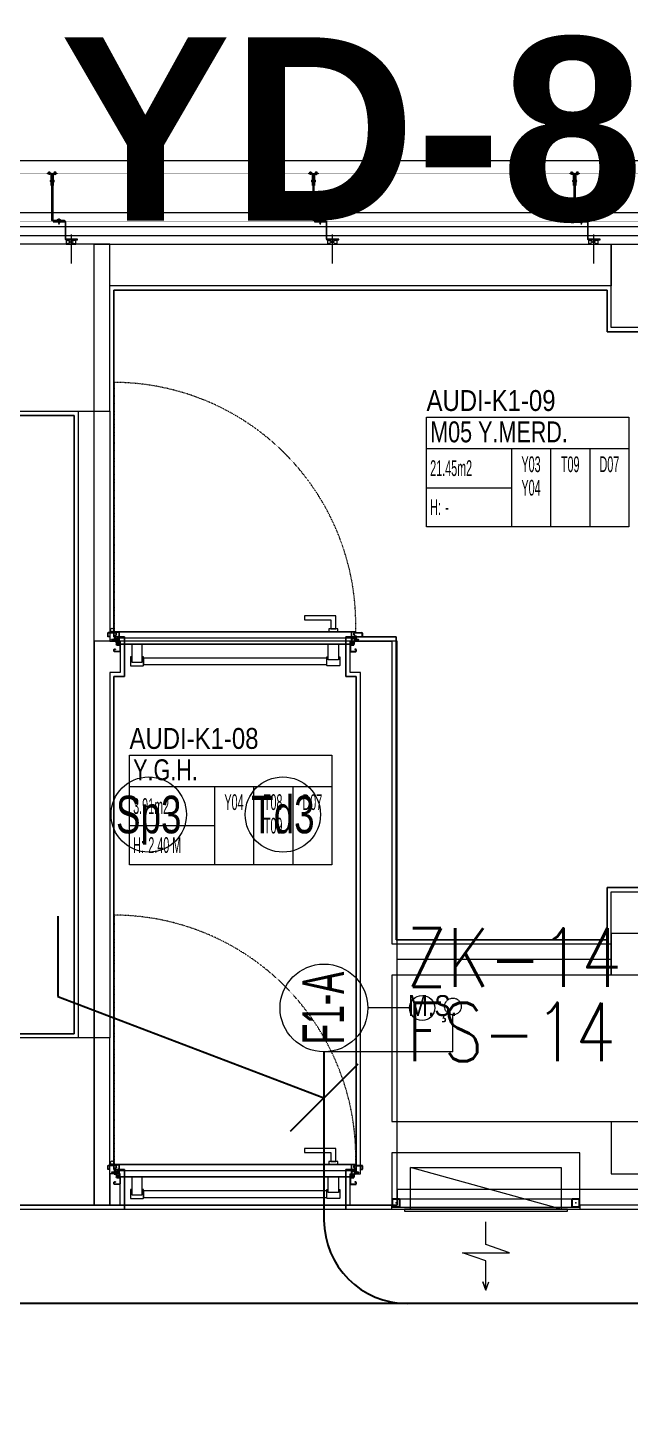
# Model space of a CAD drawing. Extents: x -2749 to 23780, y -1311 to 8245.
# Drawn here: x 9968 to 10257, y 2270 to 2929 of the extents above; entities that cross this region are included whole.
import ezdxf
from ezdxf.enums import TextEntityAlignment as Align

# ---------------------------------------------------------------- set-up
doc = ezdxf.new("R2010")
doc.units = 0
doc.header["$MEASUREMENT"] = 0
doc.linetypes.add('DOT2', pattern=[0.125, 0, -0.125])
doc.linetypes.add('HIDDEN', pattern=[0.375, 0.25, -0.125])
doc.layers.get('0').update_dxf_attribs({"color": 9, "lineweight": 9})
for name, color, linetype, lineweight in [('00', 9, 'Continuous', 9), ('01', 9, 'Continuous', 9), ('06C', 9, 'Continuous', 9), ('06D', 9, 'Continuous', 9), ('10', 9, 'Continuous', 9), ('11', 9, 'Continuous', 9), ('14', 9, 'Continuous', 9), ('20', 9, 'DOT2', 9), ('21', 9, 'Continuous', 9), ('32-ekipman', 9, 'Continuous', 9), ('33', 9, 'BATTING', 9), ('35', 9, 'Continuous', 9), ('40B', 9, 'Continuous', 9), ('E-MODÜL HATTI', 6, 'Continuous', 30), ('E-YAZI', 7, 'Continuous', 30), ('EQ LIST', 7, 'Continuous', 13), ('Y-DRENAJ', 251, 'HIDDEN', 13), ('Y-KOLON-NO', 251, 'Continuous', 13), ('Y-SPRINKLER-BORU', 251, 'Continuous', 13), ('Y-VANA', 3, 'Continuous', 13)]:
    doc.layers.add(name, color=color, linetype=linetype, lineweight=lineweight)
doc.styles.add('Arial', font='arial.ttf', dxfattribs={"height": 2.5})
doc.styles.add('ARIAL1', font='arial.ttf', dxfattribs={"width": 0.7})
doc.styles.add('E-YAZI', font='txttw.shx')
doc.styles.add('MuuM_TEXT-STANDART', font='ARIALN.TTF')
doc.linetypes.add('BATTING', pattern='A,0.0001,-0.1,[134,ltypeshp.shx,S=0.1,R=0,X=-0.1,Y=0],-0.2,[134,ltypeshp.shx,S=0.1,R=180,X=0.1,Y=0],-0.1', length=0.4001)

# ---------------------------------------------------------------- blocks, each defined once
blk = doc.blocks.new('p-kolon_80x80')
blk.add_lwpolyline([(-40, -40), (40, -40), (40, 40), (-40, 40)], close=True)
blk = doc.blocks.new('*U11')
at = {"ltscale": 15}
for p, q in [((-24.9, 0.9), (-25.7, 0)), ((-24.9, -0.9), (-25.7, 0)), ((-22.9, 1.5), (-24.9, 0.9)), ((-22.9, 1.5), (-22.9, -1.5)), ((-21.2, -2.7), (-18.1, 2.8)), ((-21, -2.7), (-17.9, 2.7)), ((-19.7, -2.7), (-16.6, 2.8)), ((-19.5, -2.7), (-16.4, 2.7)), ((-18.5, 1.5), (-18.3, 2)), ((-18.2, -2.7), (-15.1, 2.8)), ((-18, -2.7), (-14.9, 2.7)), ((-17, 1.5), (-16.8, 2)), ((-16.7, -2.7), (-13.6, 2.8)), ((-16.5, -2.7), (-13.4, 2.7)), ((-15.5, 1.5), (-15.3, 2)), ((-15.2, -2.7), (-12.1, 2.8)), ((-15, -2.7), (-11.9, 2.7)), ((-14, 1.5), (-13.8, 2)), ((-13.7, -2.7), (-10.6, 2.8)), ((-13.5, -2.7), (-10.4, 2.7)), ((-12.5, 1.5), (-12.3, 2)), ((-12.2, -2.7), (-9.1, 2.8)), ((-12, -2.7), (-8.9, 2.7)), ((-11, 1.5), (-10.8, 2)), ((-10.7, -2.7), (-7.6, 2.8)), ((-10.5, -2.7), (-7.4, 2.7)), ((-9.5, 1.5), (-9.3, 2)), ((-9.2, -2.7), (-6.1, 2.8)), ((-9, -2.7), (-5.9, 2.7)), ((-8, 1.5), (-7.8, 2)), ((-7.7, -2.7), (-4.6, 2.8)), ((-7.5, -2.7), (-4.4, 2.7)), ((-6.5, 1.5), (-6.3, 2)), ((-6.2, -2.7), (-3.1, 2.8)), ((-6, -2.7), (-2.9, 2.7)), ((-5, 1.5), (-4.8, 2)), ((-4.7, -2.7), (-1.6, 2.8)), ((-4.5, -2.7), (-1.4, 2.7)), ((-3.5, 1.5), (-3.3, 2)), ((-2, 1.5), (-1.8, 2)), ((-0.5, 4.2), (-1.5, 1.5)), ((0, 0.5), (-0.6, 0.5)), ((-24.9, -0.9), (-22.9, -1.5)), ((-8.6, -1.5), (-22.9, -1.5)), ((-21.2, -2.7), (-20.9, -1.5)), ((-20.3, -1.5), (-19.1, -1.5)), ((-19.7, -2.7), (-19.4, -1.5)), ((-18.8, -1.5), (-17.6, -1.5)), ((-18.2, -2.7), (-17.9, -1.5)), ((-17.3, -1.5), (-16.1, -1.5)), ((-16.7, -2.7), (-16.4, -1.5)), ((-15.8, -1.5), (-14.6, -1.5)), ((-15.2, -2.7), (-14.9, -1.5)), ((-14.3, -1.5), (-13.1, -1.5)), ((-13.7, -2.7), (-13.4, -1.5)), ((-12.8, -1.5), (-11.6, -1.5)), ((-12.2, -2.7), (-11.9, -1.5)), ((-11.3, -1.5), (-10.1, -1.5)), ((-10.7, -2.7), (-10.4, -1.5)), ((-9.8, -1.5), (-8.6, -1.5)), ((-9.2, -2.7), (-8.9, -1.5)), ((-8.3, -1.5), (-7.1, -1.5)), ((-7.7, -2.7), (-7.4, -1.5)), ((-6.8, -1.5), (-5.6, -1.5)), ((-6.2, -2.7), (-5.9, -1.5)), ((-5.3, -1.5), (-4.1, -1.5)), ((-4.7, -2.7), (-4.4, -1.5)), ((-3.8, -1.5), (-2.1, -1.5)), ((-0.5, -4.2), (-1.5, -1.5)), ((0, -0.5), (-0.6, -0.5))]:
    blk.add_line(p, q, dxfattribs=at)
for p, q in [((-6.9, 1.5), (-22.9, 1.5)), ((-17.4, 1.5), (-18.6, 1.5)), ((-15.9, 1.5), (-17.1, 1.5)), ((-14.4, 1.5), (-15.6, 1.5)), ((-12.9, 1.5), (-14.1, 1.5)), ((-11.4, 1.5), (-12.6, 1.5)), ((-9.9, 1.5), (-11.1, 1.5)), ((-8.4, 1.5), (-9.6, 1.5)), ((-6.9, 1.5), (-8.1, 1.5)), ((-5.4, 1.5), (-6.6, 1.5)), ((-3.9, 1.5), (-5.1, 1.5)), ((-2.4, 1.5), (-3.6, 1.5)), ((-1.5, 1.5), (-2.1, 1.5)), ((0, 0.5), (0, 4.1)), ((-1.5, -1.5), (-2.1, -1.5)), ((0, -0.5), (0, -4.1))]:
    blk.add_line(p, q)
for centre, radius, start, end in [((-26, 3.9), 3.92, 274.361, 322.10246), ((-26, -3.9), 3.92, 37.89754, 85.639), ((-18, 2.8), 0.0971, 330.32042, 150.32042), ((-16.5, 2.8), 0.0971, 330.32042, 150.32042), ((-15, 2.8), 0.0971, 330.32042, 150.32042), ((-13.5, 2.8), 0.0971, 330.32042, 150.32042), ((-12, 2.8), 0.0971, 330.32042, 150.32042), ((-10.5, 2.8), 0.0971, 330.32042, 150.32042), ((-9, 2.8), 0.0971, 330.32042, 150.32042), ((-7.5, 2.8), 0.0971, 330.32042, 150.32042), ((-6, 2.8), 0.0971, 330.32042, 150.32042), ((-4.5, 2.8), 0.0971, 330.32042, 150.32042), ((-3, 2.8), 0.0971, 330.32042, 150.32042), ((-1.5, 2.8), 0.0971, 330.32042, 150.32042), ((-0.6, 0), 0.486, 90, 270), ((-0.3, 4.1), 0.25, 0, 150.08641), ((-21.1, -2.7), 0.0971, 150.32042, 330.32042), ((-19.6, -2.7), 0.0971, 150.32042, 330.32042), ((-18.1, -2.7), 0.0971, 150.32042, 330.32042), ((-16.6, -2.7), 0.0971, 150.32042, 330.32042), ((-15.1, -2.7), 0.0971, 150.32042, 330.32042), ((-13.6, -2.7), 0.0971, 150.32042, 330.32042), ((-12.1, -2.7), 0.0971, 150.32042, 330.32042), ((-10.6, -2.7), 0.0971, 150.32042, 330.32042), ((-9.1, -2.7), 0.0971, 150.32042, 330.32042), ((-7.6, -2.7), 0.0971, 150.32042, 330.32042), ((-6.1, -2.7), 0.0971, 150.32042, 330.32042), ((-4.6, -2.7), 0.0971, 150.32042, 330.32042), ((-0.3, -4.1), 0.25, 209.91359, 0)]:
    blk.add_arc(centre, radius, start, end, dxfattribs=at)
blk = doc.blocks.new('conta')
at = {"ltscale": 10}
for p, q in [((-2649.88, 5344.46), (-2649.78, 5344.3)), ((-2649.87, 5345.53), (-2649.81, 5345.61)), ((-2649.72, 5345.4), (-2649.28, 5345.4)), ((-2649.25, 5345.41), (-2649.09, 5345.51)), ((-2648.83, 5344.87), (-2648.56, 5345.24)), ((-2648.77, 5345.12), (-2648.63, 5345.3)), ((-2648.56, 5345.31), (-2648.56, 5345.31)), ((-2649.78, 5344.3), (-2649.74, 5344.3)), ((-2648.97, 5344.05), (-2648.78, 5343.8)), ((-2648.87, 5344.09), (-2648.7, 5343.86)), ((-2648.71, 5343.79), (-2648.71, 5343.79))]:
    blk.add_line(p, q, dxfattribs=at)
for centre, radius, start, end in [((-2653.03, 5345), 3.19, 350.46739, 8.93723), ((-2649.87, 5344.47), 0.02, 170.46739, 213.74513), ((-2649.83, 5345.5), 0.05, 140.63452, 188.93723), ((-2649.74, 5345.58), 0.0696, 22.24275, 159.25804), ((-2650.94, 5345.01), 1.24, 340.33821, 16.77718), ((-2649.74, 5344.58), 0.03, 160.33821, 273.26661), ((-2649.72, 5345.37), 0.03, 90, 196.77718), ((-2649.56, 5341.55), 3.01, 80.43616, 93.26661), ((-2649.28, 5345.45), 0.05, 270, 303.00619), ((-2649.08, 5345.49), 0.03, 4.79721, 123.00619), ((-2649.06, 5344.54), 0.03, 260.43616, 338.70659), ((-2650.22, 5344.99), 1.27, 338.70659, 23.04177), ((-2649.01, 5345.57), 0.05, 18.79511, 42.1429), ((-2651.17, 5344.83), 2.33, 7.58966, 18.79511), ((-2658.2, 5345.19), 9.36, 353.68569, 357.8537), ((-2648.81, 5345.15), 0.05, 187.58966, 322.73473), ((-2648.79, 5344.84), 0.05, 142.73473, 180.2669), ((-2648.59, 5345.27), 0.05, 52.73473, 142.73473), ((-2648.59, 5345.27), 0.05, 322.73473, 52.73473), ((-2649.22, 5344.14), 0.231, 353.95711, 81.90038), ((-2648.89, 5344.11), 0.1, 173.95711, 217.26527), ((-2648.79, 5344.15), 0.1, 173.68569, 217.26527), ((-2648.74, 5343.83), 0.05, 217.26527, 307.26527), ((-2648.74, 5343.83), 0.05, 307.26527, 37.26527)]:
    blk.add_arc(centre, radius, start, end, dxfattribs=at)
for points, knots in [([(-2649.74, 5344.31), (-2649.74, 5344.34), (-2649.7, 5344.52), (-2649.59, 5344.33), (-2649.34, 5344.36), (-2649.23, 5344.37), (-2649.18, 5344.37)], [0, 0, 0, 0, 0.1008757, 0.3841126, 0.5436166, 0.6906785, 0.6906785, 0.6906785, 0.6906785]), ([(-2648.98, 5345.6), (-2649, 5345.63), (-2649.09, 5345.71), (-2649.23, 5345.44), (-2649.32, 5345.74), (-2649.39, 5345.46), (-2649.51, 5345.75), (-2649.59, 5345.5), (-2649.65, 5345.57), (-2649.68, 5345.61)], [0.0086373, 0.0086373, 0.0086373, 0.0086373, 0.1097304, 0.3133405, 0.4430081, 0.5658764, 0.7165186, 0.8527974, 0.9648495, 0.9648495, 0.9648495, 0.9648495])]:
    blk.add_open_spline(points, degree=3, knots=knots, dxfattribs=at)
blk = doc.blocks.new('p-yn_sackasa')
at = {"layer": '10', "linetype": 'Continuous'}
for p, q in [((0, 6.16), (0, 6.9)), ((0.01, 6.9), (0.01, 6.15)), ((0.14, 6.9), (0.14, 6.16)), ((0.15, 6.9), (0.15, 6.16)), ((2.69, 7.16), (0.26, 7.16)), ((2.69, 7.15), (0.26, 7.15)), ((2.69, 7.02), (0.26, 7.02)), ((0.26, 7.01), (2.69, 7.01)), ((2.8, 3.29), (2.8, 6.9)), ((2.81, 3.29), (2.81, 6.9)), ((2.94, 3.29), (2.94, 6.9)), ((2.95, 3.29), (2.95, 6.9)), ((-2.19, 0), (-2.19, -0.15)), ((0.26, 6.05), (0.76, 6.05)), ((0.75, 6.04), (0.26, 6.04)), ((0.26, 5.91), (0.75, 5.91)), ((0.76, 5.9), (0.26, 5.9)), ((0.67, -0.71), (0.67, 2.27)), ((0.69, -0.71), (0.69, 2.27)), ((0.75, 5.91), (0.75, 6.04)), ((0.76, 5.9), (0.76, 6.05)), ((0.81, -0.71), (0.81, 2.27)), ((0.83, -0.71), (0.83, 2.27)), ((0.92, 2.33), (0.95, 2.32)), ((0.93, 2.34), (0.95, 2.33)), ((1.01, 2.46), (0.99, 2.47)), ((0.99, 2.46), (1.01, 2.45)), ((1.11, 2.52), (1.11, 3.73)), ((1.12, 2.52), (1.12, 3.73)), ((1.25, 3.73), (1.25, 2.52)), ((1.26, 2.52), (1.26, 3.73)), ((1.37, 3.98), (2.49, 3.98)), ((2.49, 3.97), (1.37, 3.97)), ((1.37, 3.84), (2.49, 3.84)), ((2.49, 3.83), (1.37, 3.83)), ((2.6, 3.69), (2.5, 3.36)), ((2.51, 3.35), (2.61, 3.69)), ((2.73, 3.65), (2.63, 3.32)), ((2.74, 3.64), (2.64, 3.31)), ((-2.95, -0.25), (-2.95, -1.75)), ((-2.94, -1.75), (-2.94, -0.25)), ((-2.81, -0.25), (-2.81, -1.75)), ((-2.8, -0.25), (-2.8, -1.75)), ((-2.19, 0), (-2.7, 0)), ((-2.2, -0.01), (-2.7, -0.01)), ((-2.2, -0.14), (-2.7, -0.14)), ((-2.19, -0.15), (-2.7, -0.15)), ((1.01, -1.85), (-2.7, -1.85)), ((1.01, -1.86), (-2.7, -1.86)), ((-2.7, -1.99), (1.01, -1.99)), ((1.01, -2), (-2.7, -2)), ((-2.2, -0.14), (-2.2, -0.01)), ((0.92, -0.77), (0.95, -0.76)), ((0.93, -0.78), (0.95, -0.77)), ((0.99, -0.89), (1.01, -0.88)), ((1.01, -0.89), (0.99, -0.91)), ((1.11, -0.96), (1.11, -1.75)), ((1.12, -0.96), (1.12, -1.75)), ((1.25, -0.96), (1.25, -1.75)), ((1.26, -0.96), (1.26, -1.75))]:
    blk.add_line(p, q, dxfattribs=at)
for points in [[(0.15, 2.14), (0.67, 2.14), (0.67, -0.54), (0.15, -0.54)], [(0.15, 2.14), (0.41, 2.14), (0.41, -0.54), (0.15, -0.54)]]:
    blk.add_lwpolyline(points, close=True, dxfattribs=at)
for centre, radius, start, end in [((0.26, 6.9), 0.261, 90, 180), ((0.26, 6.9), 0.249, 90, 180), ((0.26, 6.9), 0.122, 90, 180), ((0.26, 6.9), 0.11, 90, 180), ((2.69, 6.9), 0.261, 0, 90), ((2.69, 6.9), 0.249, 0, 90), ((2.69, 6.9), 0.122, 0, 90), ((2.69, 6.9), 0.11, 0, 90), ((0.26, 6.16), 0.261, 180, 270), ((0.26, 6.16), 0.249, 181.34499, 271.35021), ((0.26, 6.16), 0.122, 180, 270), ((0.26, 6.16), 0.11, 180, 270), ((0.89, 2.27), 0.219, 63.21528, 180), ((0.89, 2.27), 0.206, 63.21689, 180), ((0.89, 2.27), 0.0801, 63.21502, 180), ((0.89, 2.27), 0.0674, 63.21445, 180), ((1.04, 2.52), 0.206, 243.2197, 0), ((1.04, 2.52), 0.219, 243.21479, 0), ((1.04, 2.52), 0.0801, 243.22028, 0), ((1.04, 2.52), 0.0674, 243.21287, 0), ((1.37, 3.73), 0.253, 90, 180), ((1.37, 3.73), 0.24, 90, 180), ((1.37, 3.73), 0.114, 90, 180), ((1.37, 3.73), 0.101, 90, 180), ((2.49, 3.72), 0.261, 342.86025, 90), ((2.49, 3.72), 0.249, 342.86129, 90), ((2.49, 3.72), 0.122, 342.86074, 90), ((2.49, 3.72), 0.11, 342.86215, 90), ((2.72, 3.29), 0.232, 162.8601, 0), ((2.72, 3.29), 0.219, 162.86127, 0), ((2.72, 3.29), 0.0927, 162.86053, 0), ((2.72, 3.29), 0.0801, 162.86241, 0), ((-2.7, -0.25), 0.253, 90, 180), ((-2.7, -1.75), 0.253, 180, 270), ((-2.7, -0.25), 0.24, 90, 180), ((-2.7, -1.75), 0.24, 180, 270), ((-2.7, -0.25), 0.114, 90, 180), ((-2.7, -1.75), 0.114, 180, 270), ((-2.7, -0.25), 0.101, 90, 180), ((-2.7, -1.75), 0.101, 180, 270), ((0.89, -0.71), 0.219, 180, 296.78496), ((0.89, -0.71), 0.206, 180, 296.78515), ((0.89, -0.71), 0.0801, 180, 296.78498), ((0.89, -0.71), 0.0674, 180, 180.52454), ((0.89, -0.71), 0.0674, 180, 296.78713), ((1.04, -0.96), 0.219, 0, 116.78545), ((1.04, -0.96), 0.206, 0, 116.78362), ((1.04, -0.96), 0.0801, 0, 116.78105), ((1.04, -0.96), 0.0674, 0, 116.78713), ((1.01, -1.75), 0.114, 270, 0), ((1.01, -1.75), 0.24, 270, 0), ((1.01, -1.75), 0.101, 270, 0), ((1.01, -1.75), 0.253, 270, 0)]:
    blk.add_arc(centre, radius, start, end, dxfattribs=at)
at = {"layer": '10', "xscale": 0.0842696629213483, "yscale": 0.0842696629213483, "zscale": 0.0842696629213483}
blk.add_blockref('*U11', (0.95, 1.35), dxfattribs=at)
at = {"layer": '14', "xscale": -0.7887640449438696, "yscale": 0.7887640449438696, "zscale": 0.7887640449438204, "rotation": 90}
blk.add_blockref('conta', (4217.78, -2086.42), dxfattribs=at)
blk = doc.blocks.new('*U325')
at = {"layer": '06D'}
for points in [[(12.5, 9.56), (11.87, 9.56), (11.87, 13.56, -0.414214), (12.25, 13.93), (17.75, 13.93, -0.414214), (18.12, 13.56), (18.12, 9.56), (17.5, 9.56)], [(111.5, 9.56), (112.12, 9.56), (112.12, 13.56, 0.414214), (111.75, 13.93), (106.25, 13.93, 0.414214), (105.87, 13.56), (105.87, 9.56), (106.5, 9.56)]]:
    blk.add_lwpolyline(points, format="xyb", dxfattribs=at)
for points in [[(105.87, 13.31), (18.12, 13.31), (18.12, 10.18), (105.87, 10.18)], [(12.5, 10.94), (17.5, 10.94), (17.5, 3.44), (12.5, 3.44)], [(111.5, 12.06), (106.5, 12.06), (106.5, 3.44), (111.5, 3.44)]]:
    blk.add_lwpolyline(points, close=True, dxfattribs=at)
for points in [[(12.8, -2.56), (12.8, -3.81), (17.2, -3.81), (17.2, -2.56), (12.8, -2.56)], [(13.87, -3.81), (13.87, -10.06), (28.87, -10.06), (28.87, -8.19), (16.12, -8.19), (16.12, -8.19), (16.12, -3.81), (13.87, -3.81)]]:
    blk.add_lwpolyline(points, dxfattribs=at)
at = {"layer": '10', "ltscale": 10}
for p, q in [((5, 0.68), (6, 1.33)), ((5, 0.68), (6, 1.33)), ((6, 0.28), (5, 0.28)), ((6, 0.28), (5, 0.28)), ((6, 0.08), (5, 0.08)), ((6, 0.08), (5, 0.08)), ((6, 1.76), (6, 1.33)), ((6.3, 1.76), (6, 1.76)), ((6, 1.76), (6, 1.33)), ((6.3, 1.76), (6, 1.76)), ((6, 1.33), (6, -0.17)), ((6, 1.33), (6, -0.17)), ((6.3, -2.19), (6.3, 3.34)), ((6.3, 1.33), (6.3, 1.76)), ((6.3, 1.33), (6.3, 1.76)), ((6.3, -0.17), (6.3, 1.33)), ((6.3, -0.17), (6.3, 1.33)), ((117.6, 3.44), (6.4, 3.44)), ((6.45, -2.29), (6.45, 3.24)), ((117.5, 3.29), (6.5, 3.29)), ((117.55, -2.29), (117.55, 3.24)), ((117.7, -2.19), (117.7, 3.34)), ((117.7, 1.76), (117.7, 0.26)), ((118, 1.76), (117.7, 1.76)), ((117.7, 0.26), (117.7, -0.17)), ((118, 0.26), (118, 1.76)), ((118, 1.51), (119, 1.51)), ((118, 1.31), (119, 1.31)), ((119, 0.91), (118, 0.26)), ((118, -0.17), (118, 0.26)), ((4.3, -2.46), (4.3, -2.34)), ((4.4, -2.24), (6.25, -2.24)), ((119.6, -2.56), (4.4, -2.56)), ((4.45, -2.41), (4.45, -2.39)), ((4.45, -2.39), (6.35, -2.39)), ((119.54, -2.41), (4.45, -2.41)), ((6, -0.17), (6.3, -0.17)), ((6, -0.17), (6.3, -0.17)), ((119.54, -2.39), (117.65, -2.39)), ((117.7, -0.17), (118, -0.17)), ((119.6, -2.24), (117.75, -2.24)), ((119.55, -2.41), (119.55, -2.39)), ((119.7, -2.46), (119.7, -2.34)), ((120.84, -2), (120.84, -2.43)), ((120.84, -2), (120.84, -2.43)), ((121.05, -2), (121.05, -2.43)), ((121.05, -2), (121.05, -2.43)), ((121.22, -2.16), (121.05, -2.16)), ((121.22, -2.16), (121.05, -2.16)), ((121.22, -2.16), (121.22, -2.29)), ((121.22, -2.16), (121.22, -2.29)), ((121.6, -2.73), (121.73, -2.62)), ((121.6, -2.73), (121.73, -2.62))]:
    blk.add_line(p, q, dxfattribs=at)
blk.add_circle((120.95, -3.26), 0.843, dxfattribs=at)
blk.add_circle((120.95, -3.26), 0.843, dxfattribs=at)
for centre, radius, start, end in [((6.44, 3.3), 0.141, 104.92708, 165.07292), ((117.5, 3.24), 0.05, 0, 90), ((117.6, 3.34), 0.1, 0, 90), ((4.4, -2.34), 0.1, 90, 180), ((4.4, -2.46), 0.1, 180, 270), ((4.45, -2.39), 0.005, 90, 180), ((4.45, -2.41), 0.005, 180, 270), ((6.25, -2.19), 0.05, 270, 0), ((6.35, -2.29), 0.1, 270, 0), ((117.65, -2.29), 0.1, 180, 270), ((117.75, -2.19), 0.05, 180, 270), ((119.54, -2.39), 0.005, 0, 90), ((119.54, -2.41), 0.005, 270, 360), ((119.6, -2.34), 0.1, 0, 90), ((119.6, -2.46), 0.1, 270, 0), ((120.42, -2.26), 0.302, 285.55242, 60.03149), ((120.42, -2.26), 0.302, 285.55242, 60.03149), ((120.42, -2.26), 0.428, 336.35197, 37.62095), ((120.42, -2.26), 0.428, 336.35197, 37.62095), ((120.95, -3.26), 1.01, 39.4092, 74.28614), ((120.95, -3.26), 1.01, 39.4092, 74.28614)]:
    blk.add_arc(centre, radius, start, end, dxfattribs=at)
at = {"layer": '20'}
blk.add_lwpolyline([(119.7, -2.4), (119.7, -121.8, -0.421209), (4.3, -2.4, 1)], format="xyb", dxfattribs=at)
at = {"layer": '33', "ltscale": 0.25}
blk.add_lwpolyline([(117.55, 0.48), (6.45, 0.48)], dxfattribs=at)
blk.add_blockref('p-yn_sackasa', (4, 0))
at = {"xscale": -1}
blk.add_blockref('p-yn_sackasa', (120, 0), dxfattribs=at)
blk = doc.blocks.new('p- alum kaplama profil')
at = {"lineweight": 13}
blk.add_lwpolyline([(7.12, 12.59), (7.12, 26.49)], dxfattribs=at)
at = {"lineweight": 18}
blk.add_lwpolyline([(4.09, 6.16), (-1.41, 6.16), (-1.41, 6.46), (4.09, 6.46, 0.414214), (4.29, 6.66), (4.29, 14.66, -0.414214), (4.79, 15.16), (10.29, 15.16), (10.29, 14.86), (4.79, 14.86, 0.414214), (4.59, 14.66), (4.59, 6.66, -0.414214)], format="xyb", close=True, dxfattribs=at)
at = {"lineweight": 5}
blk.add_lwpolyline([(9.44, 15.16), (4.79, 15.16), (4.79, 17.16), (9.44, 17.16)], close=True, dxfattribs=at)
for points in [[(4.79, 15.16), (9.44, 17.16)], [(9.44, 15.16), (4.79, 17.16)]]:
    blk.add_lwpolyline(points, dxfattribs=at)
blk.add_lwpolyline([(-2.06, 5.56), (-2.06, -2.34), (-2.06, -15.69), (-1.66, -15.69), (-1.66, -2.34), (-1.66, 5.56), (-1.66, 5.56), (-1.66, 5.57), (-1.66, 5.57), (-1.66, 5.58), (-1.66, 5.58), (-1.65, 5.59), (-1.65, 5.59), (-1.65, 5.59), (-1.65, 5.6), (-1.65, 5.6), (-1.64, 5.61), (-1.64, 5.61), (-1.64, 5.62), (-1.64, 5.62), (-1.63, 5.62), (-1.63, 5.63), (-1.63, 5.63), (-1.62, 5.63), (-1.62, 5.64), (-1.61, 5.64), (-1.61, 5.64), (-1.61, 5.64), (-1.6, 5.65), (-1.6, 5.65), (-1.59, 5.65), (-1.59, 5.65), (-1.58, 5.65), (-1.58, 5.65), (-1.57, 5.66), (-1.57, 5.66), (-1.56, 5.66), (-1.56, 5.66), (3.94, 5.66), (3.94, 6.06), (-1.56, 6.06), (-1.58, 6.06), (-1.61, 6.05), (-1.63, 6.05), (-1.66, 6.05), (-1.68, 6.04), (-1.7, 6.03), (-1.73, 6.03), (-1.75, 6.02), (-1.77, 6.01), (-1.79, 6), (-1.82, 5.99), (-1.84, 5.97), (-1.86, 5.96), (-1.88, 5.94), (-1.89, 5.93), (-1.91, 5.91), (-1.93, 5.89), (-1.95, 5.87), (-1.96, 5.85), (-1.97, 5.83), (-1.99, 5.81), (-2, 5.79), (-2.01, 5.77), (-2.02, 5.75), (-2.03, 5.72), (-2.04, 5.7), (-2.04, 5.68), (-2.05, 5.65), (-2.05, 5.63), (-2.06, 5.61), (-2.06, 5.58)], close=True)
blk.add_lwpolyline([(-1.66, -2.34), (-2.06, -2.34)])
for points in [[(-2.36, -10.84), (-2.36, -16.39), (-2.36, -16.39, -0.414214), (-2.51, -16.54), (-2.51, -16.54), (-4.06, -16.54), (-4.06, -16.84), (-2.51, -16.84), (-2.51, -16.84, 0.414214), (-2.06, -16.39), (-2.06, -10.84)], [(-1.36, -10.84), (-1.66, -10.84), (-1.66, -16.39, 0.414214), (-1.21, -16.84), (-1.21, -16.84), (0.34, -16.84), (0.34, -16.54), (-1.21, -16.54), (-1.21, -16.54, -0.414214), (-1.36, -16.39), (-1.36, -16.39)]]:
    blk.add_lwpolyline(points, format="xyb", close=True)
for points in [[(1.61, 6.87, -10), (0.98, 6.96, -10)], [(1.56, 7.05, -10), (1.02, 7.13, -10)], [(1.05, 6.91, -10), (1.29, 7.56, -10)], [(1.29, 4.93, -10), (1.29, 7.8, -10)], [(1.53, 6.82, -10), (1.29, 7.56, -10)], [(0.67, 5.66, -10), (1.91, 5.66, -10)], [(0.67, 5.66, -10), (0.67, 5.64, -10), (0.67, 5.62, -10), (0.67, 5.6, -10), (0.68, 5.58, -10), (0.68, 5.56, -10), (0.69, 5.54, -10), (0.69, 5.52, -10), (0.7, 5.5, -10), (0.7, 5.48, -10), (0.71, 5.46, -10), (0.72, 5.45, -10), (0.73, 5.43, -10), (0.74, 5.41, -10), (0.75, 5.4, -10), (0.76, 5.38, -10), (0.77, 5.36, -10), (0.79, 5.35, -10), (0.8, 5.33, -10), (0.81, 5.32, -10), (0.83, 5.31, -10), (0.84, 5.29, -10), (0.86, 5.28, -10), (0.87, 5.27, -10), (0.89, 5.26, -10), (0.91, 5.25, -10), (0.92, 5.24, -10), (0.94, 5.23, -10), (0.96, 5.22, -10), (0.98, 5.21, -10), (1, 5.21, -10), (1.02, 5.2, -10), (1.03, 5.2, -10)], [(0.96, 5.66, -10), (0.97, 5.66, -10), (0.97, 5.66, -10), (0.97, 5.66, -10), (0.98, 5.66, -10), (0.98, 5.66, -10), (0.99, 5.66, -10), (0.99, 5.66, -10), (1, 5.66, -10), (1, 5.67, -10), (1, 5.67, -10), (1.01, 5.67, -10), (1.01, 5.67, -10), (1.01, 5.67, -10), (1.02, 5.68, -10), (1.02, 5.68, -10), (1.02, 5.68, -10), (1.03, 5.69, -10), (1.03, 5.69, -10), (1.03, 5.69, -10), (1.04, 5.7, -10), (1.04, 5.7, -10), (1.04, 5.7, -10), (1.04, 5.71, -10), (1.04, 5.71, -10), (1.05, 5.72, -10), (1.05, 5.72, -10), (1.05, 5.72, -10), (1.05, 5.73, -10), (1.05, 5.73, -10), (1.05, 5.74, -10), (1.05, 5.74, -10), (1.05, 5.75, -10)], [(1.33, 5.85, -10), (0.98, 5.88, -10)], [(1.03, 5.2, -10), (1.04, 5.2, -10), (1.05, 5.19, -10), (1.05, 5.19, -10), (1.06, 5.19, -10), (1.06, 5.19, -10), (1.07, 5.19, -10), (1.07, 5.19, -10), (1.08, 5.19, -10), (1.08, 5.19, -10), (1.09, 5.19, -10), (1.09, 5.18, -10), (1.1, 5.18, -10), (1.1, 5.18, -10), (1.11, 5.18, -10), (1.11, 5.18, -10), (1.12, 5.18, -10), (1.12, 5.18, -10), (1.13, 5.18, -10), (1.13, 5.18, -10), (1.14, 5.18, -10), (1.15, 5.18, -10), (1.15, 5.18, -10), (1.16, 5.17, -10), (1.16, 5.17, -10), (1.17, 5.17, -10), (1.17, 5.17, -10), (1.18, 5.17, -10), (1.18, 5.17, -10), (1.19, 5.17, -10), (1.19, 5.17, -10), (1.2, 5.17, -10), (1.2, 5.17, -10)], [(1.05, 5.83, -10), (1.05, 6.01, -10)], [(1.05, 5.75, -10), (1.05, 5.83, -10)], [(1.2, 5.17, -10), (1.2, 5.2, -10)], [(1.38, 5.2, -10), (1.2, 5.2, -10)], [(1.29, 6.16, -10), (1.29, 6.26, -10)], [(1.38, 5.17, -10), (1.38, 5.2, -10)], [(1.38, 5.17, -10), (1.38, 5.17, -10), (1.39, 5.17, -10), (1.39, 5.17, -10), (1.4, 5.17, -10), (1.41, 5.17, -10), (1.41, 5.17, -10), (1.42, 5.17, -10), (1.42, 5.17, -10), (1.43, 5.17, -10), (1.43, 5.18, -10), (1.44, 5.18, -10), (1.44, 5.18, -10), (1.45, 5.18, -10), (1.45, 5.18, -10), (1.46, 5.18, -10), (1.46, 5.18, -10), (1.47, 5.18, -10), (1.47, 5.18, -10), (1.48, 5.18, -10), (1.48, 5.18, -10), (1.49, 5.18, -10), (1.5, 5.19, -10), (1.5, 5.19, -10), (1.51, 5.19, -10), (1.51, 5.19, -10), (1.52, 5.19, -10), (1.52, 5.19, -10), (1.53, 5.19, -10), (1.53, 5.19, -10), (1.54, 5.19, -10), (1.54, 5.2, -10), (1.55, 5.2, -10)], [(1.53, 5.75, -10), (1.53, 5.92, -10)], [(1.53, 5.75, -10), (1.53, 5.74, -10), (1.53, 5.74, -10), (1.53, 5.73, -10), (1.53, 5.73, -10), (1.53, 5.72, -10), (1.54, 5.72, -10), (1.54, 5.72, -10), (1.54, 5.71, -10), (1.54, 5.71, -10), (1.54, 5.7, -10), (1.54, 5.7, -10), (1.55, 5.7, -10), (1.55, 5.69, -10), (1.55, 5.69, -10), (1.55, 5.69, -10), (1.56, 5.68, -10), (1.56, 5.68, -10), (1.56, 5.68, -10), (1.57, 5.67, -10), (1.57, 5.67, -10), (1.58, 5.67, -10), (1.58, 5.67, -10), (1.58, 5.67, -10), (1.59, 5.66, -10), (1.59, 5.66, -10), (1.6, 5.66, -10), (1.6, 5.66, -10), (1.6, 5.66, -10), (1.61, 5.66, -10), (1.61, 5.66, -10), (1.62, 5.66, -10), (1.62, 5.66, -10)], [(1.55, 5.2, -10), (1.57, 5.2, -10), (1.59, 5.21, -10), (1.6, 5.21, -10), (1.62, 5.22, -10), (1.64, 5.23, -10), (1.66, 5.24, -10), (1.68, 5.25, -10), (1.69, 5.26, -10), (1.71, 5.27, -10), (1.73, 5.28, -10), (1.74, 5.29, -10), (1.76, 5.31, -10), (1.77, 5.32, -10), (1.78, 5.33, -10), (1.8, 5.35, -10), (1.81, 5.36, -10), (1.82, 5.38, -10), (1.83, 5.4, -10), (1.84, 5.41, -10), (1.85, 5.43, -10), (1.86, 5.45, -10), (1.87, 5.46, -10), (1.88, 5.48, -10), (1.89, 5.5, -10), (1.89, 5.52, -10), (1.9, 5.54, -10), (1.9, 5.56, -10), (1.9, 5.58, -10), (1.91, 5.6, -10), (1.91, 5.62, -10), (1.91, 5.64, -10), (1.91, 5.66, -10)], [(-2.86, -13.04, 0), (-0.86, -13.04, 0)], [(-2.36, -12.52, 0), (-2.4, -12.53, 0), (-2.43, -12.56, 0), (-2.47, -12.58, 0), (-2.5, -12.6, 0), (-2.53, -12.63, 0), (-2.56, -12.66, 0), (-2.59, -12.69, 0), (-2.61, -12.73, 0), (-2.63, -12.76, 0), (-2.65, -12.8, 0), (-2.67, -12.84, 0), (-2.68, -12.88, 0), (-2.69, -12.92, 0), (-2.7, -12.96, 0), (-2.71, -13, 0), (-2.71, -13.04, 0), (-2.71, -13.08, 0), (-2.7, -13.13, 0), (-2.69, -13.17, 0), (-2.68, -13.21, 0), (-2.67, -13.25, 0), (-2.65, -13.28, 0), (-2.63, -13.32, 0), (-2.61, -13.36, 0), (-2.59, -13.39, 0), (-2.56, -13.42, 0), (-2.53, -13.45, 0), (-2.5, -13.48, 0), (-2.47, -13.51, 0), (-2.43, -13.53, 0), (-2.4, -13.55, 0), (-2.36, -13.57, 0)], [(-2.36, -13.04, 0), (-2.36, -12.52, 0)], [(-2.36, -13.04, 0), (-2.36, -12.73, 0)], [(-2.36, -12.73, 0), (-2.36, -13.04, 0)], [(-1.36, -12.73, 0), (-2.36, -12.73, 0)], [(-2.36, -13.04, 0), (-2.36, -13.36, 0)], [(-2.36, -13.04, 0), (-2.36, -13.57, 0)], [(-2.36, -13.36, 0), (-2.36, -13.04, 0)], [(-1.36, -13.04, 0), (-1.36, -12.37, 0)], [(-1.36, -13.72, 0), (-1.32, -13.68, 0), (-1.29, -13.65, 0), (-1.26, -13.61, 0), (-1.23, -13.58, 0), (-1.2, -13.54, 0), (-1.18, -13.5, 0), (-1.16, -13.45, 0), (-1.14, -13.41, 0), (-1.12, -13.37, 0), (-1.1, -13.32, 0), (-1.09, -13.28, 0), (-1.08, -13.23, 0), (-1.07, -13.18, 0), (-1.06, -13.14, 0), (-1.06, -13.09, 0), (-1.06, -13.04, 0), (-1.06, -12.99, 0), (-1.06, -12.95, 0), (-1.07, -12.9, 0), (-1.08, -12.85, 0), (-1.09, -12.81, 0), (-1.1, -12.76, 0), (-1.12, -12.72, 0), (-1.14, -12.67, 0), (-1.16, -12.63, 0), (-1.18, -12.59, 0), (-1.2, -12.55, 0), (-1.23, -12.51, 0), (-1.26, -12.47, 0), (-1.29, -12.43, 0), (-1.32, -12.4, 0), (-1.36, -12.37, 0)], [(-1.36, -13.04, 0), (-1.36, -13.72, 0)], [(-3.84, -17.04, 0), (-3.81, -17.07, 0), (-3.78, -17.1, 0), (-3.75, -17.12, 0), (-3.72, -17.15, 0), (-3.69, -17.17, 0), (-3.66, -17.19, 0), (-3.62, -17.21, 0), (-3.59, -17.23, 0), (-3.55, -17.24, 0), (-3.52, -17.26, 0), (-3.48, -17.27, 0), (-3.44, -17.28, 0), (-3.4, -17.28, 0), (-3.36, -17.29, 0), (-3.32, -17.29, 0), (-3.29, -17.29, 0), (-3.25, -17.29, 0), (-3.21, -17.29, 0), (-3.17, -17.28, 0), (-3.13, -17.28, 0), (-3.09, -17.27, 0), (-3.06, -17.26, 0), (-3.02, -17.24, 0), (-2.98, -17.23, 0), (-2.95, -17.21, 0), (-2.91, -17.19, 0), (-2.88, -17.17, 0), (-2.85, -17.15, 0), (-2.82, -17.12, 0), (-2.79, -17.1, 0), (-2.76, -17.07, 0), (-2.73, -17.04, 0)], [(-3.29, -17.04, 0), (-3.84, -17.04, 0)], [(-2.85, -16.54, 0), (-2.86, -16.51, 0), (-2.87, -16.47, 0), (-2.89, -16.44, 0), (-2.91, -16.41, 0), (-2.93, -16.38, 0), (-2.96, -16.35, 0), (-2.98, -16.33, 0), (-3.01, -16.31, 0), (-3.04, -16.29, 0), (-3.07, -16.27, 0), (-3.11, -16.25, 0), (-3.14, -16.24, 0), (-3.18, -16.23, 0), (-3.21, -16.22, 0), (-3.25, -16.22, 0), (-3.29, -16.22, 0), (-3.32, -16.22, 0), (-3.36, -16.22, 0), (-3.39, -16.23, 0), (-3.43, -16.24, 0), (-3.46, -16.25, 0), (-3.5, -16.27, 0), (-3.53, -16.29, 0), (-3.56, -16.31, 0), (-3.59, -16.33, 0), (-3.61, -16.35, 0), (-3.64, -16.38, 0), (-3.66, -16.41, 0), (-3.68, -16.44, 0), (-3.7, -16.47, 0), (-3.71, -16.51, 0), (-3.73, -16.54, 0)], [(-3.29, -16.54, 0), (-3.73, -16.54, 0)], [(-3.29, -16.54, 0), (-3.55, -16.54, 0)], [(-3.55, -16.54, 0), (-3.29, -16.54, 0)], [(-3.55, -17.04, 0), (-3.55, -16.54, 0)], [(-3.29, -17.54, 0), (-3.29, -16.04, 0)], [(-3.29, -16.54, 0), (-2.85, -16.54, 0)], [(-3.29, -16.54, 0), (-3.03, -16.54, 0)], [(-3.03, -16.54, 0), (-3.29, -16.54, 0)], [(-3.29, -17.04, 0), (-2.73, -17.04, 0)], [(-3.03, -17.04, 0), (-3.03, -16.54, 0)], [(-1.36, -13.36, 0), (-2.36, -13.36, 0)], [(-0.56, -17.04, 0), (-1.11, -17.04, 0)], [(0, -17.04, 0), (-0.03, -17.07, 0), (-0.06, -17.1, 0), (-0.09, -17.12, 0), (-0.12, -17.15, 0), (-0.15, -17.17, 0), (-0.18, -17.19, 0), (-0.22, -17.21, 0), (-0.25, -17.23, 0), (-0.29, -17.24, 0), (-0.33, -17.26, 0), (-0.36, -17.27, 0), (-0.4, -17.28, 0), (-0.44, -17.28, 0), (-0.48, -17.29, 0), (-0.52, -17.29, 0), (-0.56, -17.29, 0), (-0.59, -17.29, 0), (-0.63, -17.29, 0), (-0.67, -17.28, 0), (-0.71, -17.28, 0), (-0.75, -17.27, 0), (-0.79, -17.26, 0), (-0.82, -17.24, 0), (-0.86, -17.23, 0), (-0.89, -17.21, 0), (-0.93, -17.19, 0), (-0.96, -17.17, 0), (-0.99, -17.15, 0), (-1.02, -17.12, 0), (-1.05, -17.1, 0), (-1.08, -17.07, 0), (-1.11, -17.04, 0)], [(-1, -16.54, 0), (-0.98, -16.51, 0), (-0.97, -16.47, 0), (-0.95, -16.44, 0), (-0.93, -16.41, 0), (-0.91, -16.38, 0), (-0.88, -16.35, 0), (-0.86, -16.33, 0), (-0.83, -16.31, 0), (-0.8, -16.29, 0), (-0.77, -16.27, 0), (-0.73, -16.25, 0), (-0.7, -16.24, 0), (-0.66, -16.23, 0), (-0.63, -16.22, 0), (-0.59, -16.22, 0), (-0.56, -16.22, 0), (-0.52, -16.22, 0), (-0.48, -16.22, 0), (-0.45, -16.23, 0), (-0.41, -16.24, 0), (-0.38, -16.25, 0), (-0.34, -16.27, 0), (-0.31, -16.29, 0), (-0.28, -16.31, 0), (-0.25, -16.33, 0), (-0.23, -16.35, 0), (-0.2, -16.38, 0), (-0.18, -16.41, 0), (-0.16, -16.44, 0), (-0.14, -16.47, 0), (-0.13, -16.51, 0), (-0.12, -16.54, 0)], [(-0.56, -16.54, 0), (-1, -16.54, 0)], [(-0.56, -16.54, 0), (-0.82, -16.54, 0)], [(-0.82, -16.54, 0), (-0.56, -16.54, 0)], [(-0.82, -17.04, 0), (-0.82, -16.54, 0)], [(-0.56, -17.54, 0), (-0.56, -16.04, 0)], [(-0.56, -16.54, 0), (-0.3, -16.54, 0)], [(-0.56, -16.54, 0), (-0.12, -16.54, 0)], [(-0.3, -16.54, 0), (-0.56, -16.54, 0)], [(-0.56, -17.04, 0), (0, -17.04, 0)], [(-0.3, -17.04, 0), (-0.3, -16.54, 0)]]:
    blk.add_polyline3d(points)
blk = doc.blocks.new('0_roomno2-flat-2')
at = {"layer": '21'}
blk.add_lwpolyline([(96.88, -52.5), (0, -52.5), (0, 0), (96.88, 0)], close=True, dxfattribs=at)
for points in [[(0, -15), (96.88, -15)], [(40.62, -15), (40.62, -52.5)], [(59.38, -15), (59.38, -52.5)], [(78.12, -15), (78.12, -52.5)], [(0, -33.75), (40.62, -33.75)]]:
    blk.add_lwpolyline(points, dxfattribs=at)
at = {"layer": '21', "style": 'MuuM_TEXT-STANDART', "width": 0.6}
blk.add_text('H:', height=7.5, dxfattribs=at).set_placement((1.75, -43.04), align=Align.MIDDLE_LEFT)
at = {"layer": '21', "style": 'Arial'}
blk.add_attdef('ODANO', (0, 5.85), '', height=10, dxfattribs=at)
blk.add_attdef('MEKANADI', text='', height=10, dxfattribs=at).set_placement((1.75, -15), align=Align.BOTTOM_LEFT)
at = {"layer": '21', "style": 'MuuM_TEXT-STANDART', "width": 0.6}
for tag, p in [('YER01', (50, -22.5)), ('TAVAN01', (68.75, -22.5)), ('DUVAR01', (87.5, -22.5)), ('YER02', (50, -33.75)), ('TAVAN02', (68.75, -33.75)), ('DUVAR02', (87.5, -33.75)), ('YER03', (50, -45)), ('TAVAN03', (68.75, -45)), ('DUVAR03', (87.5, -45))]:
    blk.add_attdef(tag, text='', height=7.5, dxfattribs=at).set_placement(p, align=Align.MIDDLE_CENTER)
for tag, p in [('M2', (1.75, -24.38)), ('TEMIZTAVANYUKSEKLIGI', (9, -43.04))]:
    blk.add_attdef(tag, text='', height=7.5, dxfattribs=at).set_placement(p, align=Align.MIDDLE_LEFT)
blk = doc.blocks.new('p-krt-yangindolabi_vw')
at = {"linetype": 'Continuous'}
blk.add_lwpolyline([(-37.41, 54.8), (-36, 58.78), (-36, 44.76), (-47.25, 40.82), (-24.75, 40.82), (-36, 36.88), (-36, 25.98)], dxfattribs=at)
for points in [[(-36, 58.78), (-37.41, 54.8)], [(-36, 58.78), (-34.59, 54.8)]]:
    blk.add_lwpolyline(points)
for points in [[(-72, 20), (-75, 20), (-75, 21), (3, 21), (3, 20)], [(-72, 0), (0, 0), (0, 20), (-72, 20)], [(0, 20), (-72, 0), (0, 0)]]:
    blk.add_lwpolyline(points, close=True)
blk = doc.blocks.new('Prf-40x40')
for points in [[(1.5, -2), (-1.5, -2, -0.414214), (-2, -1.5), (-2, 1.5, -0.414214), (-1.5, 2), (1.5, 2, -0.414214), (2, 1.5), (2, -1.5, -0.414214)], [(1.5, -1.7), (-1.5, -1.7, -0.414214), (-1.7, -1.5), (-1.7, 1.5, -0.414214), (-1.5, 1.7), (1.5, 1.7, -0.414214), (1.7, 1.5), (1.7, -1.5, -0.414214)]]:
    blk.add_lwpolyline(points, format="xyb", close=True)
blk.add_point((0, 0))
blk = doc.blocks.new('1.KAT PLANI')
at = {"layer": '00'}
for points in [[(10007.5, 2825), (10247.5, 2825), (10247.5, 2805), (10007.5, 2805)], [(10007.5, 2475), (10007.5, 2445), (9992.5, 2445), (9992.5, 2745), (10007.5, 2745), (10007.5, 2635), (10012.5, 2635), (10012.5, 2620), (10007.5, 2620), (10007.5, 2490), (10007.5, 2490), (10007.5, 2475)], [(10007.5, 2365), (10012.5, 2365), (10012.5, 2380), (10007.5, 2380)]]:
    blk.add_lwpolyline(points, close=True, dxfattribs=at)
for points in [[(10127.5, 2365), (10122.5, 2365), (10122.5, 2380), (10127.5, 2380), (10127.5, 2620), (10122.5, 2620), (10122.5, 2635), (10127.5, 2635), (10142.5, 2635), (10142.5, 2490), (10247.5, 2490), (10247.5, 2475), (10142.5, 2475), (10142.5, 2405), (10247.5, 2405), (10247.5, 2380), (10527.5, 2380)], [(10677.5, 2365), (10232.5, 2365), (10232.5, 2390), (10142.5, 2390), (10142.5, 2365), (10127.5, 2365)]]:
    blk.add_lwpolyline(points, dxfattribs=at)
at = {"layer": '01'}
blk.add_lwpolyline([(10247.5, 2825), (10727.5, 2825), (10727.5, 2365), (10677.5, 2365), (10677.5, 2475), (10287.5, 2475), (10287.5, 2475), (10247.5, 2475), (10247.5, 2515), (10677.5, 2515), (10677.5, 2785), (10247.5, 2785)], close=True, dxfattribs=at)
at = {"layer": '06C'}
blk.add_lwpolyline([(7067.5, 861.68), (7067.5, 861.68), (7067.5, 2865), (10767.5, 2865), (10767.49, 1989.75)], dxfattribs=at)
at = {"layer": '06D'}
for points in [[(10742.5, 1990.05), (10742.5, 2840), (9855, 2840)], [(10735.7, 1998.05), (10735.71, 2833.2), (9855, 2833.25)], [(10142.5, 2368), (10229, 2368)]]:
    blk.add_lwpolyline(points, dxfattribs=at)
blk.add_lwpolyline([(10142.5, 2405), (10527.5, 2405), (10527.5, 2475), (10142.5, 2475)], close=True, dxfattribs=at)
at = {"layer": '10'}
for points, const_width in [([(7073.5, 861.68), (7073.5, 2859), (10761.5, 2859), (10761.5, 1989.75)], 0.2), ([(10738.5, 1990.05), (10738.5, 2836), (9848.37, 2836)], 0.1)]:
    blk.add_lwpolyline(points, dxfattribs=dict(at, const_width=const_width))
at = {"layer": '11'}
for points in [[(10142.5, 2364), (10232.5, 2364)], [(10142.5, 2363), (10232.5, 2363)]]:
    blk.add_lwpolyline(points, dxfattribs=at)
at = {"layer": '14'}
for points in [[(9925.5, 2743), (9990.5, 2743), (9990.5, 2447), (9925.5, 2447)], [(9925.5, 2363), (10014.5, 2363), (10014.5, 2382), (10009.5, 2382), (10009.5, 2618), (10014.5, 2618), (10014.5, 2637), (10009.5, 2637), (10009.5, 2803), (10245.5, 2803), (10245.5, 2783), (10675.5, 2783)], [(10675.5, 2517), (10245.5, 2517), (10245.5, 2492), (10144.5, 2492), (10144.5, 2637), (10120.5, 2637), (10120.5, 2618), (10125.5, 2618), (10125.5, 2382), (10120.5, 2382), (10120.5, 2363), (10142.5, 2363), (10142.5, 2365)], [(10232.5, 2365), (10232.5, 2363), (10707.5, 2363), (10707.5, 2365)]]:
    blk.add_lwpolyline(points, dxfattribs=at)
at = {"layer": '33', "ltscale": 0.4}
blk.add_lwpolyline([(10731.5, 2000.27), (10731.5, 2829), (9855, 2829)], dxfattribs=at)
at = {"layer": '40B'}
blk.add_lwpolyline([(7492.78, 1179.73, -0.007125), (7647.15, 1268.13), (7703.07, 1167.17, -0.099521), (10004.84, 1897.89), (9998.81, 1952.98), (10003.78, 1953.52), (9972.97, 2235), (10477.5, 2235), (10477.5, 2372.5), (10145, 2372.5), (10145, 2365), (8530.5, 2365), (8530.5, 2825), (7900, 2825), (7900, 1845), (7900, 1837.5), (7492.5, 1837.5)], format="xyb", close=True, dxfattribs=at)
for points in [[(9617.5, 2365), (10000, 2365), (10000, 2825), (9617.5, 2825)], [(10000, 2635), (10000, 2825), (10707.5, 2825), (10707.5, 2495), (10247.5, 2495), (10247.5, 2482.5), (10145, 2482.5), (10145, 2635)], [(10145, 2635), (10000, 2635), (10000, 2365), (10145, 2365)]]:
    blk.add_lwpolyline(points, close=True, dxfattribs=at)
ref = blk.add_blockref('0_roomno2-flat-2', (10159.1, 2742.12))
ref.add_attrib('ODANO', 'AUDI-K1-09', dxfattribs={"layer": '21', "height": 10, "style": 'MuuM_TEXT-STANDART'}).set_placement((10159.1, 2742.12), align=Align.BOTTOM_LEFT)
ref.add_attrib('MEKANADI', 'M05 Y.MERD.', dxfattribs={"layer": '21', "height": 10, "style": 'MuuM_TEXT-STANDART', "width": 0.9}).set_placement((10160.85, 2727.12), align=Align.BOTTOM_LEFT)
ref.add_attrib('M2', '21.45m2', dxfattribs={"layer": '21', "height": 7.5, "style": 'MuuM_TEXT-STANDART', "width": 0.6}).set_placement((10160.85, 2717.75), align=Align.MIDDLE_LEFT)
ref.add_attrib('TEMIZTAVANYUKSEKLIGI', '-', dxfattribs={"layer": '21', "height": 7.5, "style": 'MuuM_TEXT-STANDART', "width": 0.6}).set_placement((10168.1, 2699.08), align=Align.MIDDLE_LEFT)
ref.add_attrib('YER01', 'Y03', dxfattribs={"layer": '21', "height": 7.5, "style": 'MuuM_TEXT-STANDART', "width": 0.6}).set_placement((10209.1, 2719.62), align=Align.MIDDLE_CENTER)
ref.add_attrib('TAVAN01', 'T09', dxfattribs={"layer": '21', "height": 7.5, "style": 'MuuM_TEXT-STANDART', "width": 0.6}).set_placement((10227.85, 2719.62), align=Align.MIDDLE_CENTER)
ref.add_attrib('DUVAR01', 'D07', dxfattribs={"layer": '21', "height": 7.5, "style": 'MuuM_TEXT-STANDART', "width": 0.6}).set_placement((10246.6, 2719.62), align=Align.MIDDLE_CENTER)
ref.add_attrib('YER02', 'Y04', dxfattribs={"layer": '21', "height": 7.5, "style": 'MuuM_TEXT-STANDART', "width": 0.6}).set_placement((10209.1, 2708.37), align=Align.MIDDLE_CENTER)
ref = blk.add_blockref('0_roomno2-flat-2', (10016.96, 2580.36))
ref.add_attrib('ODANO', 'AUDI-K1-08', dxfattribs={"layer": '21', "height": 10, "style": 'MuuM_TEXT-STANDART'}).set_placement((10016.96, 2580.36), align=Align.BOTTOM_LEFT)
ref.add_attrib('MEKANADI', 'Y.G.H.', dxfattribs={"layer": '21', "height": 10, "style": 'MuuM_TEXT-STANDART', "width": 0.9}).set_placement((10018.71, 2565.36), align=Align.BOTTOM_LEFT)
ref.add_attrib('M2', '3.91m2', dxfattribs={"layer": '21', "height": 7.5, "style": 'MuuM_TEXT-STANDART', "width": 0.6}).set_placement((10018.71, 2555.98), align=Align.MIDDLE_LEFT)
ref.add_attrib('TEMIZTAVANYUKSEKLIGI', '2.40 M', dxfattribs={"layer": '21', "height": 7.5, "style": 'MuuM_TEXT-STANDART', "width": 0.6}).set_placement((10025.96, 2537.32), align=Align.MIDDLE_LEFT)
ref.add_attrib('YER01', 'Y04', dxfattribs={"layer": '21', "height": 7.5, "style": 'MuuM_TEXT-STANDART', "width": 0.6}).set_placement((10066.96, 2557.86), align=Align.MIDDLE_CENTER)
ref.add_attrib('TAVAN01', 'T08', dxfattribs={"layer": '21', "height": 7.5, "style": 'MuuM_TEXT-STANDART', "width": 0.6}).set_placement((10085.71, 2557.86), align=Align.MIDDLE_CENTER)
ref.add_attrib('DUVAR01', 'D07', dxfattribs={"layer": '21', "height": 7.5, "style": 'MuuM_TEXT-STANDART', "width": 0.6}).set_placement((10104.46, 2557.86), align=Align.MIDDLE_CENTER)
ref.add_attrib('TAVAN02', 'T09', dxfattribs={"layer": '21', "height": 7.5, "style": 'MuuM_TEXT-STANDART', "width": 0.6}).set_placement((10085.71, 2546.61), align=Align.MIDDLE_CENTER)
at = {"layer": '01'}
for p in [(9967.5, 2785), (9967.5, 2405)]:
    blk.add_blockref('p-kolon_80x80', p, dxfattribs=at)
at = {"layer": '10', "xscale": -1, "rotation": 180}
for p in [(9981.86, 2842.16), (10106.86, 2842.16), (10231.86, 2842.16)]:
    blk.add_blockref('p- alum kaplama profil', p, dxfattribs=at)
at = {"layer": '10', "rotation": 180}
for p in [(10129.5, 2637), (10129.5, 2382)]:
    blk.add_blockref('*U325', p, dxfattribs=at)
at = {"layer": '10', "xscale": -1}
for p in [(10144.5, 2366), (10230.5, 2366)]:
    blk.add_blockref('Prf-40x40', p, dxfattribs=at)
at = {"layer": '32-ekipman', "xscale": -1, "rotation": 180}
blk.add_blockref('p-krt-yangindolabi_vw', (10223.5, 2383), dxfattribs=at)
at = {"layer": '21', "style": 'MuuM_TEXT-STANDART'}
blk.add_text('M.Ş.', height=10, dxfattribs=at).set_placement((10150.19, 2455.48))
blk = doc.blocks.new('A$C324859F2')
at = {"color": 3}
blk.add_circle((0, 0), 210, dxfattribs=at)
at = {"color": 3, "width": 0.6}
blk.add_attdef('TEXT1', text='', height=200, dxfattribs=at).set_placement((0, -96.6), align=Align.CENTER)
blk = doc.blocks.new('PN')
blk.add_circle((0, 0), 30)
at = {"ltscale": 50, "style": 'ARIAL1', "width": 0.7}
blk.add_attdef('NO', text='', height=30, dxfattribs=at).set_placement((0, 0), align=Align.MIDDLE_CENTER)

msp = doc.modelspace()

# ---------------------------------------------------------------- linework, layer by layer
at = {"layer": '35'}
msp.add_lwpolyline([(7909.5, 2803), (8525.5, 2803), (8525.5, 2363), (10472.5, 2363), (10472.5, 2240), (9967.4, 2240), (10004.84, 1897.89, 0.099521), (7703.07, 1167.17)], format="xyb", dxfattribs=at)
for points in [[(9235.5, 2743), (9235.5, 2447), (9309.5, 2447), (9309.5, 2363), (9925.5, 2363), (9925.5, 2447), (9990.5, 2447), (9990.5, 2743), (9925.5, 2743), (9925.5, 2803), (9309.5, 2803), (9309.5, 2743)], [(10300, 2517), (10300, 2635), (10300, 2635), (10300, 2783), (10245.5, 2783), (10245.5, 2803), (10009.5, 2803), (10009.5, 2637), (10014.5, 2637), (10014.5, 2618), (10009.5, 2618), (10009.5, 2382), (10014.5, 2382), (10014.5, 2363), (10120.5, 2363), (10120.5, 2382), (10125.5, 2382), (10125.5, 2618), (10120.5, 2618), (10120.5, 2637), (10144.5, 2637), (10144.5, 2492), (10245.5, 2492), (10245.5, 2517)]]:
    msp.add_lwpolyline(points, close=True, dxfattribs=at)
at = {"layer": 'E-MODÜL HATTI', "ltscale": 50}
for p, q in [((10110.02, 2438.35), (10110.02, 2357.81)), ((10643.83, 2317.81), (7956.03, 2317.81))]:
    msp.add_line(p, q, dxfattribs=at)
msp.add_arc((10150.02, 2357.81), 40, 180, 270, dxfattribs=at)
at = {"layer": 'E-YAZI', "color": 3}
for p, q in [((9982.69, 2503.35), (9982.69, 2464.85)), ((9982.69, 2464.85), (10110.02, 2416.35)), ((10126.18, 2432.51), (10093.86, 2400.18))]:
    msp.add_line(p, q, dxfattribs=at)
at = {"layer": 'Y-DRENAJ'}
for q in [(10171.74, 2456.05), (10110.02, 2438.35)]:
    msp.add_line((10171.74, 2438.35), q, dxfattribs=at)
msp.add_circle((10171.74, 2460.05), 4, dxfattribs=at)
at = {"layer": 'Y-SPRINKLER-BORU'}
msp.add_line((10151.02, 2459.35), (10131.02, 2459.35), dxfattribs=at)
msp.add_circle((10157.02, 2459.35), 6, dxfattribs=at)

# ---------------------------------------------------------------- block references
at = {"layer": '06D'}
msp.add_blockref('1.KAT PLANI', (0, 0), dxfattribs=at)
at = {"layer": 'Y-KOLON-NO', "xscale": 0.6000000000000002, "yscale": 0.6000000000000002, "zscale": 0.6000000000000002}
for p, values in [((10026.17, 2551.95), {'NO': 'Sp3'}), ((10090.36, 2551.95), {'NO': 'Td3'})]:
    msp.add_blockref('PN', p, dxfattribs=at).add_auto_attribs(values)
at = {"layer": 'Y-VANA'}
ref = msp.add_blockref('A$C324859F2', (10110.02, 2459.35), dxfattribs=dict(at, xscale=0.1, yscale=0.1, zscale=0.1, rotation=90))
ref.add_attrib('TEXT1', 'F1-A', dxfattribs={"layer": '0', "height": 20, "rotation": 90, "width": 0.6}).set_placement((10119.67, 2459.35), align=Align.CENTER)
ref = msp.add_blockref('A$C324859F2', (10110.02, 2459.35), dxfattribs=dict(at, xscale=0.1, yscale=0.1, zscale=0.1, rotation=90))
ref.add_attrib('TEXT1', 'F1-A', dxfattribs={"layer": '0', "height": 20, "rotation": 90, "width": 0.6}).set_placement((10119.67, 2459.35), align=Align.CENTER)

# ---------------------------------------------------------------- texts
at = {"layer": 'E-YAZI', "color": 3, "style": 'E-YAZI', "width": 0.8}
for s, p in [('ZK-14', (10149.69, 2469.53)), ('FS-14', (10149.69, 2433.85))]:
    msp.add_text(s, height=28, dxfattribs=at).set_placement(p)
at = {"layer": 'EQ LIST', "color": 2, "insert": (10310.74, 2879.51), "char_height": 87.75, "width": 1440.2446, "attachment_point": 5}
msp.add_mtext('{\\fArial|b1|i0|c162|p34;YD-85 ilave}', dxfattribs=at)

doc.saveas('drawing.dxf')
